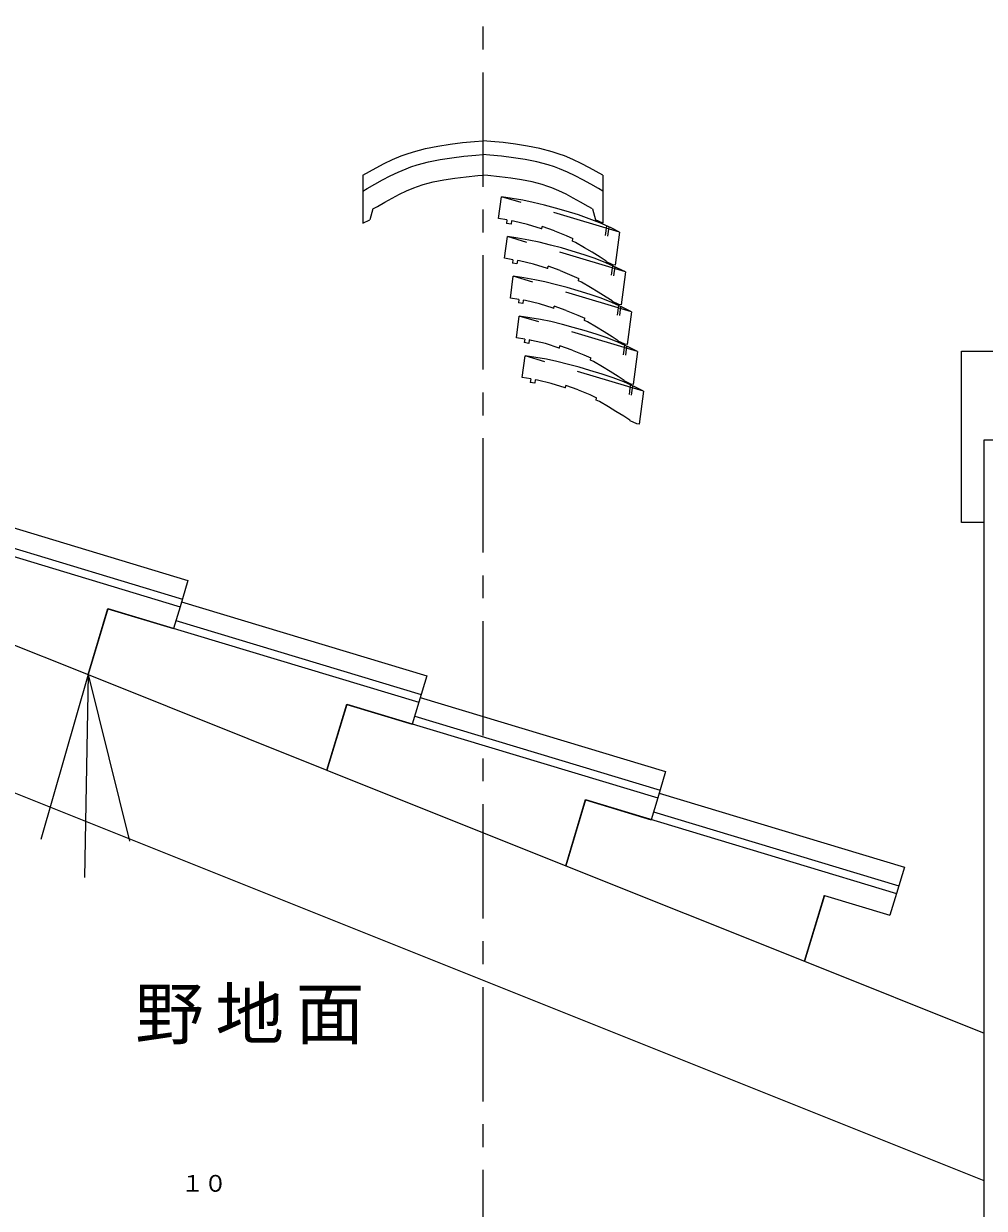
# Model space of a CAD drawing. Units: millimetres, scale not verified. Extents: x -4726 to 4690, y -2905 to 2891.
# Drawn here: x 232 to 1072, y -292 to 744 of the extents above; entities that cross this region are included whole.
import ezdxf
from ezdxf.enums import TextEntityAlignment as Align

# ---------------------------------------------------------------- set-up
doc = ezdxf.new("R2010")
doc.units = ezdxf.units.MM
doc.header["$LTSCALE"] = 20
doc.linetypes.add('CHAIN1', pattern=[8, 5, -1, 1, -1])
doc.linetypes.add('DASHED1', pattern=[1.8, 1.2, -0.6])
for name, color, linetype, lineweight in [('0-0', 7, 'Continuous', 18), ('2-4', 7, 'Continuous', 18), ('2-5', 7, 'Continuous', 18)]:
    doc.layers.add(name, color=color, linetype=linetype, lineweight=lineweight)
doc.styles.add('ＭＳ ゴシック', font='')
doc.styles.get('ＭＳ ゴシック').set_extended_font_data('MS Gothic')

# ---------------------------------------------------------------- blocks, each defined once
blk = doc.blocks.new('mar5l')
at = {"layer": '2-4'}
for p, q in [((559.657, 53.828), (559.657, -63.408)), ((554.616, 49.15), (549.92, 49.15)), ((563.633, 41.753), (589.236, 41.753)), ((564.193, 27.535), (589.236, 27.535)), ((559.657, 23.71), (550.906, 23.71)), ((550.906, 23.71), (550.906, 17.883)), ((550.906, 17.883), (548.202, 17.883)), ((548.202, 17.883), (548.202, 10.395)), ((550.365, 2.771), (550.365, -4.239)), ((550.365, -4.239), (553.07, -4.239)), ((553.07, -4.239), (553.07, -12.309)), ((553.07, -12.309), (559.657, -12.309)), ((555.112, -20.62), (554.734, -12.309)), ((557.557, -61.435), (557.557, -12.309)), ((561.951, -8.299), (589.236, -8.299)), ((554.744, -27.822), (553.715, -20.62)), ((553.715, -20.62), (555.112, -20.62)), ((563.072, -19.901), (589.236, -19.901)), ((469.564, -26.607), (554.2, -26.607)), ((557.557, -54.865), (553.715, -27.822)), ((553.715, -27.822), (554.744, -27.822)), ((563.633, -29.139), (589.236, -29.139)), ((477.564, -57.626), (557.557, -57.626)), ((559.657, -61.435), (557.557, -61.435))]:
    blk.add_line(p, q, dxfattribs=at)
for points in [[(570.271, 64.832), (570.017, 64.834), (569.581, 64.836), (569.148, 64.827), (568.721, 64.802), (568.302, 64.755), (567.893, 64.678), (567.662, 64.618), (567.232, 64.468), (566.527, 64.111), (565.865, 63.648), (565.238, 63.103), (564.642, 62.501), (564.071, 61.864), (563.748, 61.487), (563.392, 61.063), (562.798, 60.331), (562.236, 59.592), (561.715, 58.84), (561.243, 58.067), (560.829, 57.269), (560.617, 56.791), (560.5, 56.496), (560.317, 55.978), (560.153, 55.45), (560.003, 54.914), (559.864, 54.373), (559.732, 53.828), (559.657, 53.512)], [(589.236, 64.832), (589.236, -63.408), (559.657, -63.408)], [(589.236, -63.408), (589.236, 64.832), (570.271, 64.832)], [(559.657, 53.512), (554.616, 53.512), (554.616, 23.71)], [(549.92, 49.15), (550.572, 48.105), (551.638, 46.317), (552.538, 44.569), (553.167, 42.885), (553.42, 41.29), (553.193, 39.809), (552.799, 39.012), (552.594, 38.721), (552.182, 38.233), (551.721, 37.756), (551.238, 37.284), (550.763, 36.809), (550.323, 36.325), (550.095, 36.037), (549.542, 35.077), (549.154, 33.279), (549.368, 31.327), (550.054, 29.256), (551.079, 27.099), (552.311, 24.889), (553.07, 23.596)], [(548.202, 10.395), (545.497, 10.395), (545.497, 2.771), (550.365, 2.771)]]:
    blk.add_lwpolyline(points, dxfattribs=at)
blk = doc.blocks.new('mar5md1')
at = {"layer": '2-5'}
for p, q in [((-24.555, 43.593), (-21.667, 43.858)), ((-18.779, 43.593), (-21.667, 43.858)), ((-63.667, 31.811), (-59.002, 34.378)), ((20.333, 31.811), (15.668, 34.378)), ((-63.667, 31.811), (-63.667, 15.038)), ((-23.413, 31.647), (-21.667, 31.807)), ((-19.921, 31.647), (-21.667, 31.807)), ((20.333, 31.811), (20.333, 15.038)), ((-16.125, 16.627), (-15.128, 24.237)), ((-60.068, 20.002), (-61.116, 16.212)), ((-13.198, 16.131), (-16.125, 16.627)), ((16.734, 20.002), (17.782, 16.212)), ((-63.667, 15.038), (-61.116, 16.212)), ((-13.198, 16.131), (-13.354, 14.94)), ((-11.776, 14.673), (-13.354, 14.94)), ((-11.62, 15.864), (-11.776, 14.673)), ((-10.875, 15.737), (-11.62, 15.864)), ((-5.996, 14.586), (-10.875, 15.737)), ((-1.124, 13.052), (-5.996, 14.586)), ((-0.993, 13.006), (-1.124, 13.052)), ((-0.993, 13.006), (-0.886, 13.82)), ((3.397, 12.307), (-0.886, 13.82)), ((-0.886, 13.816), (-0.886, 13.82)), ((20.333, 15.038), (17.782, 16.212)), ((21.658, 14.034), (21.218, 10.675)), ((22.42, 13.69), (22.002, 10.499)), ((26.211, 11.835), (23.23, 13.323)), ((-14.047, 2.717), (-13.049, 10.327)), ((9.762, 8.761), (9.871, 9.589)), ((10.827, 8.288), (9.762, 8.761)), ((26.211, 11.835), (24.703, 0.333)), ((-11.12, 2.221), (-14.047, 2.717)), ((-11.12, 2.221), (-11.276, 1.031)), ((-9.698, 0.763), (-11.276, 1.031)), ((-9.541, 1.954), (-9.698, 0.763)), ((-8.797, 1.828), (-9.541, 1.954)), ((-3.918, 0.676), (-8.797, 1.828)), ((0.954, -0.858), (-3.918, 0.676)), ((23.736, 0.124), (23.296, -3.235)), ((-11.969, -11.192), (-10.971, -3.583)), ((1.086, -0.904), (0.954, -0.858)), ((1.086, -0.904), (1.192, -0.09)), ((5.475, -1.603), (1.192, -0.09)), ((1.192, -0.094), (1.192, -0.09)), ((24.498, -0.22), (24.08, -3.411)), ((28.289, -2.075), (25.309, -0.587)), ((28.289, -2.075), (26.781, -13.576)), ((11.841, -5.148), (11.949, -4.321)), ((12.905, -5.622), (11.841, -5.148)), ((-9.042, -11.688), (-11.969, -11.192)), ((-9.042, -11.688), (-9.198, -12.879)), ((-7.463, -11.956), (-7.619, -13.146)), ((-6.719, -12.082), (-7.463, -11.956)), ((-1.84, -13.233), (-6.719, -12.082)), ((-7.619, -13.146), (-9.198, -12.879)), ((3.032, -14.767), (-1.84, -13.233)), ((3.164, -14.814), (3.032, -14.767)), ((3.164, -14.814), (3.271, -13.999)), ((3.27, -14.004), (3.271, -13.999)), ((7.553, -15.512), (3.271, -13.999)), ((25.815, -13.785), (25.374, -17.144)), ((26.576, -14.13), (26.158, -17.32)), ((30.367, -15.984), (27.387, -14.496)), ((30.367, -15.984), (28.859, -27.486)), ((-9.891, -25.102), (-8.893, -17.492)), ((13.919, -19.058), (14.027, -18.231)), ((14.983, -19.532), (13.919, -19.058)), ((-6.964, -25.598), (-9.891, -25.102)), ((-6.964, -25.598), (-7.12, -26.789)), ((-5.541, -27.056), (-7.12, -26.789)), ((-5.385, -25.865), (-5.541, -27.056)), ((-4.641, -25.992), (-5.385, -25.865)), ((0.239, -27.143), (-4.641, -25.992)), ((5.11, -28.677), (0.239, -27.143)), ((5.242, -28.723), (5.11, -28.677)), ((5.242, -28.723), (5.349, -27.909)), ((5.348, -27.913), (5.349, -27.909)), ((9.631, -29.422), (5.349, -27.909)), ((27.893, -27.695), (27.452, -31.054)), ((28.655, -28.039), (28.236, -31.23)), ((32.446, -29.894), (29.465, -28.406)), ((-7.813, -39.012), (-6.815, -31.402)), ((15.997, -32.968), (16.105, -32.14)), ((17.061, -33.441), (15.997, -32.968)), ((32.446, -29.894), (30.937, -41.396)), ((-4.885, -39.508), (-7.813, -39.012)), ((-4.885, -39.508), (-5.042, -40.698)), ((-3.463, -40.966), (-5.042, -40.698)), ((-3.307, -39.775), (-3.463, -40.966)), ((-2.563, -39.901), (-3.307, -39.775)), ((2.317, -41.053), (-2.563, -39.901)), ((7.189, -42.587), (2.317, -41.053)), ((7.32, -42.633), (7.189, -42.587)), ((7.32, -42.633), (7.427, -41.818)), ((7.426, -41.823), (7.427, -41.818)), ((11.709, -43.332), (7.427, -41.818)), ((29.971, -41.604), (29.531, -44.963)), ((30.733, -41.949), (30.314, -45.139)), ((34.524, -43.804), (31.543, -42.316)), ((34.524, -43.804), (33.016, -55.305)), ((18.075, -46.877), (18.184, -46.05)), ((19.14, -47.351), (18.075, -46.877))]:
    blk.add_line(p, q, dxfattribs=at)
at = {"layer": '2-5', "linetype": 'DASHED1'}
for p, q in [((26.211, 11.835), (-15.128, 24.237)), ((28.289, -2.075), (-13.049, 10.327)), ((30.367, -15.984), (-10.971, -3.583)), ((32.446, -29.894), (-8.893, -17.492)), ((34.524, -43.804), (-6.815, -31.402))]:
    blk.add_line(p, q, dxfattribs=at)
at = {"layer": '2-5'}
for points in [[(-59.002, 34.378), (-56.156, 35.853), (-53.232, 37.244), (-50.245, 38.504), (-48.416, 39.187), (-45.933, 40.002), (-41.688, 41.13), (-37.386, 41.999), (-33.085, 42.659), (-28.802, 43.171), (-24.555, 43.593)], [(15.668, 34.378), (12.822, 35.853), (9.898, 37.244), (6.911, 38.504), (5.082, 39.187), (2.599, 40.002), (-1.646, 41.13), (-5.948, 41.999), (-10.249, 42.659), (-14.532, 43.171), (-18.779, 43.593)], [(-63.667, 26.238), (-62.115, 27.133), (-59.435, 28.661), (-56.739, 30.144), (-54.02, 31.554), (-51.267, 32.863), (-48.472, 34.043), (-46.828, 34.656), (-44.567, 35.398), (-40.596, 36.454), (-36.546, 37.271), (-32.435, 37.902), (-28.28, 38.399), (-24.098, 38.814), (-21.667, 39.038)], [(20.333, 26.238), (18.781, 27.133), (16.101, 28.661), (13.405, 30.144), (10.686, 31.554), (7.933, 32.863), (5.138, 34.043), (3.494, 34.656), (1.233, 35.398), (-2.738, 36.454), (-6.788, 37.271), (-10.899, 37.902), (-15.054, 38.399), (-19.236, 38.814), (-21.667, 39.038)], [(-60.068, 20.002), (-58.533, 20.887), (-55.916, 22.379), (-53.346, 23.793), (-50.816, 25.105), (-48.32, 26.292), (-45.813, 27.35), (-44.446, 27.86), (-42.518, 28.493), (-38.957, 29.439), (-35.287, 30.18), (-31.461, 30.768), (-27.497, 31.242), (-23.413, 31.647)], [(16.734, 20.002), (15.199, 20.887), (12.582, 22.379), (10.012, 23.793), (7.482, 25.105), (4.986, 26.292), (2.479, 27.35), (1.112, 27.86), (-0.816, 28.493), (-4.377, 29.439), (-8.047, 30.18), (-11.873, 30.768), (-15.837, 31.242), (-19.921, 31.647)], [(23.23, 13.323), (19.336, 15.085), (15.613, 16.566), (11.798, 17.868), (7.549, 19.146), (3.768, 20.263), (-0.029, 21.252), (-4.051, 22.27), (-7.652, 23.004), (-11.427, 23.663), (-15.128, 24.237)], [(25.309, -0.587), (21.414, 1.175), (17.691, 2.656), (13.877, 3.959), (9.627, 5.236), (5.847, 6.353), (2.05, 7.342), (-1.972, 8.36), (-5.574, 9.094), (-9.349, 9.753), (-13.049, 10.327)], [(3.397, 12.307), (7.474, 10.656), (9.871, 9.589)], [(24.703, 0.333), (23.91, 0.437), (21.61, 1.525), (21.535, 1.709), (19.435, 3.066), (16.636, 4.798), (13.993, 6.423), (10.827, 8.288)], [(27.387, -14.496), (23.492, -12.735), (19.77, -11.254), (15.955, -9.951), (11.705, -8.674), (7.925, -7.556), (4.128, -6.568), (0.106, -5.549), (-3.496, -4.815), (-7.27, -4.157), (-10.971, -3.583)], [(5.475, -1.603), (9.553, -3.254), (11.949, -4.321)], [(26.781, -13.576), (25.988, -13.472), (23.688, -12.385), (23.613, -12.201), (21.514, -10.843), (18.714, -9.112), (16.071, -7.487), (12.905, -5.622)], [(7.553, -15.512), (11.631, -17.164), (14.027, -18.231)], [(29.465, -28.406), (25.57, -26.644), (21.848, -25.163), (18.033, -23.861), (13.783, -22.583), (10.003, -21.466), (6.206, -20.477), (2.184, -19.459), (-1.417, -18.725), (-5.192, -18.066), (-8.893, -17.492)], [(28.859, -27.486), (28.066, -27.382), (25.766, -26.294), (25.691, -26.111), (23.592, -24.753), (20.792, -23.022), (18.149, -21.396), (14.983, -19.532)], [(31.543, -42.316), (27.649, -40.554), (23.926, -39.073), (20.111, -37.77), (15.861, -36.493), (12.081, -35.376), (8.284, -34.387), (4.262, -33.369), (0.661, -32.635), (-3.114, -31.976), (-6.815, -31.402)], [(9.631, -29.422), (13.709, -31.073), (16.105, -32.14)], [(30.937, -41.396), (30.144, -41.291), (27.845, -40.204), (27.769, -40.02), (25.67, -38.663), (22.87, -36.931), (20.227, -35.306), (17.061, -33.441)], [(11.709, -43.332), (15.787, -44.983), (18.184, -46.05)], [(33.016, -55.305), (32.222, -55.201), (29.923, -54.114), (29.848, -53.93), (27.748, -52.572), (24.949, -50.841), (22.305, -49.216), (19.14, -47.351)]]:
    blk.add_lwpolyline(points, dxfattribs=at)

msp = doc.modelspace()

# ---------------------------------------------------------------- linework, layer by layer
at = {"layer": '0-0', "color": 4, "linetype": 'CHAIN1'}
msp.add_line((633.69, 1661.71), (633.69, -1351.31), dxfattribs=at)
at = {"layer": '0-0'}
for p, q in [((1052.42, 308.08), (1052.42, 457.73)), ((1072.42, -1084.2), (1072.42, 380.18)), ((161.28, 322.05), (375.87, 257.34)), ((96.97, 316.34), (368.94, 234.34)), ((156.36, 305.74), (370.96, 241.04)), ((1072.42, 308.08), (1052.42, 308.08)), ((79.54, 258.52), (288.44, 174.95)), ((375.87, 257.34), (368.94, 234.34)), ((288.44, 174.95), (305.88, 232.78)), ((305.79, 232.49), (288.44, 174.95)), ((305.79, 232.49), (363.16, 215.19)), ((305.88, 232.78), (577.84, 150.77)), ((368.94, 234.34), (363.16, 215.19)), ((365.27, 222.18), (579.86, 157.47)), ((1072.42, -267.88), (-121.49, 209.68)), ((288.44, 174.95), (247.06, 30.78)), ((288.44, 174.95), (285.3, -2.5)), ((288.44, 174.95), (497.35, 91.39)), ((288.44, 174.95), (324.7, 29.4)), ((497.35, 91.39), (514.79, 149.21)), ((514.7, 148.92), (497.35, 91.39)), ((514.7, 148.92), (572.07, 131.62)), ((514.79, 149.21), (786.75, 67.21)), ((577.84, 150.77), (572.07, 131.62)), ((574.18, 138.62), (788.77, 73.91)), ((497.35, 91.39), (706.26, 7.83)), ((706.26, 7.83), (723.69, 65.65)), ((723.61, 65.36), (706.26, 7.83)), ((723.61, 65.36), (780.98, 48.06)), ((723.69, 65.65), (995.66, -16.35)), ((786.75, 67.21), (780.98, 48.06)), ((783.09, 55.05), (997.68, -9.65)), ((706.26, 7.83), (915.17, -75.73)), ((915.17, -75.73), (932.6, -17.91)), ((932.51, -18.2), (915.17, -75.73)), ((932.51, -18.2), (989.88, -35.5)), ((995.66, -16.35), (989.88, -35.5)), ((915.17, -75.73), (1072.42, -138.64))]:
    msp.add_line(p, q, dxfattribs=at)
for points in [[(370.19, 238.49), (584.78, 173.78), (577.84, 150.77)], [(579.1, 154.92), (793.69, 90.22), (786.75, 67.21)], [(788, 71.36), (1002.6, 6.66), (995.66, -16.35)]]:
    msp.add_lwpolyline(points, dxfattribs=at)

# ---------------------------------------------------------------- block references
at = {"layer": '0-0', "xscale": 2.5, "yscale": 2.5}
for name, p in [('mar5l', (-121.49, 524.25)), ('mar5md1', (687.86, 532.32))]:
    msp.add_blockref(name, p, dxfattribs=at)

# ---------------------------------------------------------------- texts
at = {"layer": '0-0', "color": 4, "style": 'ＭＳ ゴシック'}
msp.add_text('１０', height=14.66, dxfattribs=at).set_placement((369.87, -281.71), align=Align.BOTTOM_LEFT)
at = {"layer": '0-0', "insert": (329.67, -148.46), "char_height": 43.99, "attachment_point": 7, "style": 'ＭＳ ゴシック'}
msp.add_mtext('\\T1.17;野地面', dxfattribs=at)

doc.saveas('drawing.dxf')
